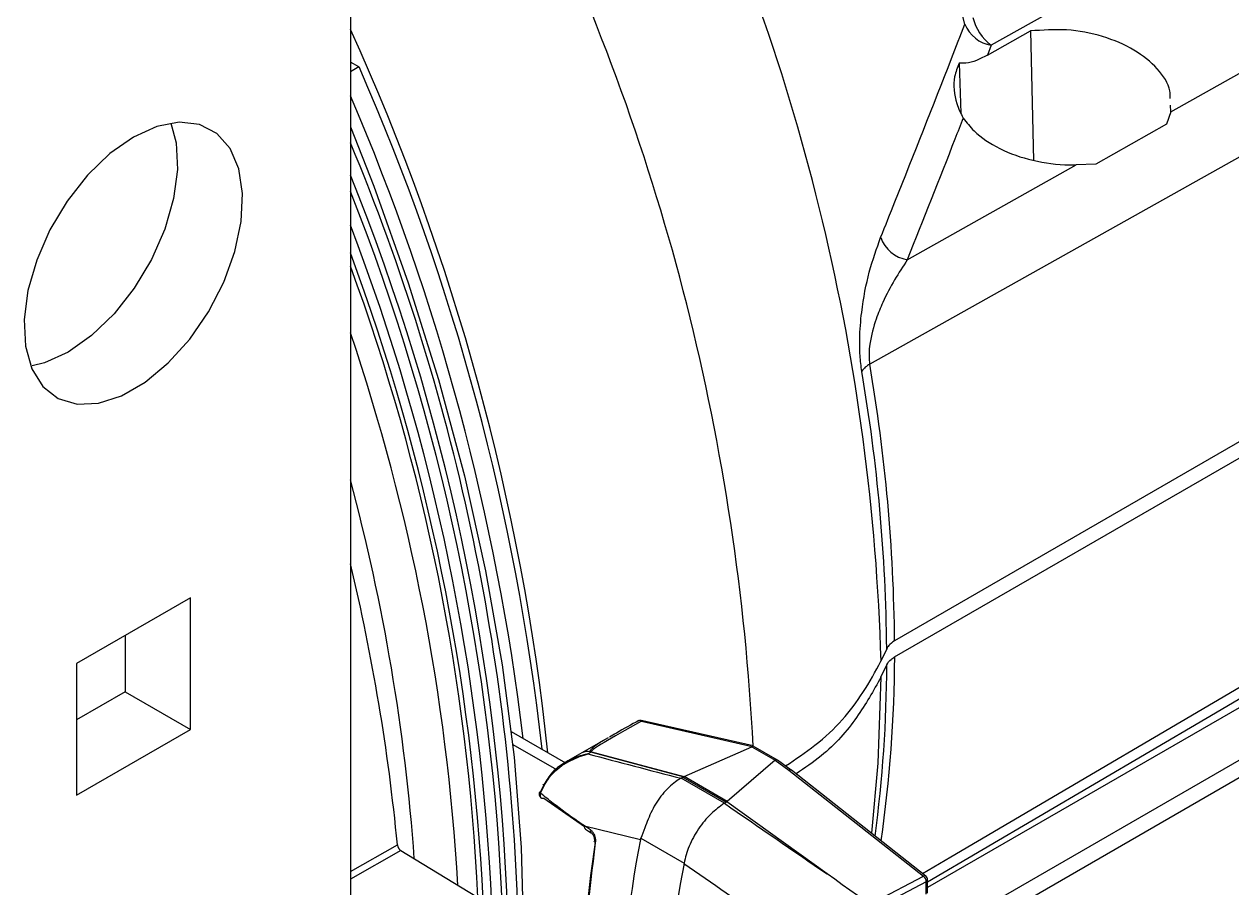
# Model space of a CAD drawing. Extents: x 7 to 113, y 1 to 87.
# Drawn here: x 20.029 to 22.488, y 6.867 to 8.626 of the extents above; entities that cross this region are included whole.
import ezdxf

# ---------------------------------------------------------------- set-up
doc = ezdxf.new("R2010")
doc.units = 0
doc.header["$MEASUREMENT"] = 0
doc.layers.add('OBJECT', color=7, linetype='CONTINUOUS')

msp = doc.modelspace()

# ---------------------------------------------------------------- linework, layer by layer
at = {"layer": 'OBJECT'}
for p, q in [((20.6934, 12.8278), (20.6934, 5.9602)), ((25.1136, 9.2823), (21.8016, 7.3704)), ((21.8016, 7.3377), (25.1136, 9.2497)), ((21.9906, 8.5627), (22.0782, 8.6121)), ((22.0782, 8.6121), (22.0841, 8.3486)), ((21.9984, 8.5829), (21.9906, 8.5627)), ((20.7109, 8.5388), (20.6934, 8.5489)), ((20.7109, 8.5388), (20.6934, 8.5287)), ((21.9329, 8.5466), (21.9367, 8.4447)), ((22.3639, 8.4473), (22.3633, 8.461)), ((22.3639, 8.4473), (22.3554, 8.4223)), ((24.569, 8.4264), (21.8688, 6.8677)), ((22.3554, 8.4223), (22.2112, 8.3408)), ((21.8274, 8.1463), (22.1713, 8.3393)), ((22.2112, 8.3408), (22.1713, 8.3393)), ((21.9519, 6.8094), (24.5619, 8.3161)), ((21.9878, 6.7947), (24.5378, 8.2668)), ((20.3675, 7.4578), (20.1355, 7.3239)), ((20.3675, 7.19), (20.3675, 7.4578)), ((20.2345, 7.3811), (20.2345, 7.2667)), ((21.7856, 7.3543), (21.7738, 7.329)), ((20.1355, 7.3239), (20.1355, 7.0561)), ((21.7738, 7.2963), (21.7856, 7.3217)), ((20.2345, 7.2667), (20.1355, 7.2096)), ((20.2345, 7.2667), (20.3675, 7.19)), ((21.2798, 7.2073), (21.2831, 7.2085)), ((21.5132, 7.1562), (21.2826, 7.2087)), ((21.2861, 7.2064), (21.5113, 7.1552)), ((20.1355, 7.0561), (20.3675, 7.19)), ((21.0209, 7.1856), (21.1314, 7.1219)), ((21.024, 7.1594), (21.1128, 7.1081)), ((21.2181, 7.1729), (21.1647, 7.1421)), ((21.1647, 7.1421), (21.1316, 7.123)), ((21.1772, 7.14), (21.1832, 7.1435)), ((21.3709, 7.0932), (21.1832, 7.1435)), ((21.1843, 7.1441), (21.3721, 7.0938)), ((21.3727, 7.0941), (21.5105, 7.1546)), ((21.5105, 7.1546), (21.5583, 7.127)), ((21.563, 7.1275), (21.5133, 7.1561)), ((21.5583, 7.127), (21.4608, 7.0432)), ((21.5585, 7.1271), (21.5864, 7.107)), ((21.5912, 7.1072), (21.5632, 7.1273)), ((21.5864, 7.107), (21.8601, 6.8914)), ((21.865, 6.8914), (21.5913, 7.1071)), ((21.3667, 7.0908), (21.3704, 7.0929)), ((21.4551, 7.0397), (21.3667, 7.0908)), ((21.3704, 7.0929), (21.4588, 7.0418)), ((21.3721, 7.0938), (21.3709, 7.0932)), ((21.4608, 7.0432), (21.3727, 7.0941)), ((21.0874, 7.0772), (21.0806, 7.0626)), ((21.0808, 7.06), (21.088, 7.076)), ((21.0873, 7.0501), (21.1699, 6.9919)), ((21.4588, 7.0418), (21.4551, 7.0397)), ((21.664, 6.8957), (21.4599, 7.0424)), ((21.1699, 6.9934), (21.2838, 6.9659)), ((21.182, 6.9857), (21.1699, 6.9934)), ((21.2838, 6.9659), (21.2846, 6.9682)), ((21.2846, 6.9682), (21.3727, 6.9174)), ((20.6934, 6.9003), (20.7891, 6.9549)), ((20.796, 6.9437), (20.6934, 6.8852)), ((20.796, 6.9437), (21.0171, 6.8093)), ((21.3727, 6.9174), (21.3726, 6.9172)), ((21.7648, 6.8412), (21.8601, 6.8914)), ((21.866, 6.8795), (21.7797, 6.8341)), ((21.866, 6.8547), (21.866, 6.8795)), ((21.8688, 6.8562), (21.8688, 6.8836))]:
    msp.add_line(p, q, dxfattribs=at)
at = {"layer": 'OBJECT', "flags": 128}
for points in [[(24.9151, 10.2147), (23.9989, 9.7021), (23.0827, 9.1894), (21.9984, 8.5829)], [(25.112, 9.8174), (24.9348, 9.7181), (24.226, 9.3208), (21.7508, 7.9336)], [(22.3639, 8.4473), (22.6809, 8.6251), (23.596, 9.1386), (24.6621, 9.7369)], [(21.8586, 6.8965), (21.9163, 6.9304), (22.6252, 7.3474), (25.112, 8.8107)], [(21.8688, 6.8796), (22.435, 7.2124), (25.0886, 8.7727)], [(20.2515, 8.396), (20.2036, 8.3624), (20.158, 8.3183), (20.1167, 8.2658), (20.0817, 8.2073), (20.0547, 8.1457), (20.0369, 8.0837), (20.0291, 8.0244), (20.0317, 7.9703), (20.0446, 7.9242), (20.0671, 7.8881), (20.0983, 7.8637), (20.1367, 7.8521), (20.1804, 7.854), (20.2274, 7.8692), (20.2756, 7.897), (20.3226, 7.9361), (20.3663, 7.9847), (20.4047, 8.0405), (20.4359, 8.1009), (20.4584, 8.1631), (20.4713, 8.2241), (20.4739, 8.2812), (20.4661, 8.3315), (20.4483, 8.3729), (20.4213, 8.4033), (20.3863, 8.4214), (20.345, 8.4263), (20.2994, 8.4177), (20.2515, 8.396)], [(20.3278, 8.4245), (20.3384, 8.3841), (20.341, 8.33), (20.3332, 8.2707), (20.3153, 8.2087), (20.2883, 8.1471), (20.2534, 8.0886), (20.2121, 8.0361), (20.1664, 7.992), (20.1186, 7.9584)], [(20.6934, 8.4166), (20.7409, 8.2959), (20.8113, 8.099), (20.8728, 7.9023), (20.9254, 7.7066), (20.9686, 7.5127), (21.0025, 7.3215), (21.0267, 7.1336), (21.0413, 6.9498), (21.0462, 6.771), (21.0413, 6.5977), (21.0374, 6.5395)], [(20.1186, 7.9584), (20.0707, 7.9367), (20.0456, 7.9304)], [(21.7738, 7.2963), (21.7676, 7.1215), (21.7542, 6.9788)], [(21.0808, 7.06), (21.0798, 7.0607), (21.0791, 7.0613), (21.0786, 7.0618), (21.0784, 7.0622), (21.0784, 7.0623)], [(21.088, 7.076), (21.0871, 7.0766), (21.0863, 7.0771), (21.0859, 7.0774), (21.0856, 7.0777), (21.0857, 7.0778), (21.086, 7.0777), (21.0866, 7.0775), (21.0874, 7.0772)], [(21.1718, 6.987), (21.1803, 6.9816), (21.1839, 6.9792)], [(21.1927, 6.959), (21.1916, 6.9597), (21.1908, 6.9605), (21.1903, 6.9613), (21.1901, 6.9622), (21.1901, 6.9626)]]:
    msp.add_lwpolyline(points, dxfattribs=at)
at = {"layer": 'OBJECT'}
for centre, radius, start, end in [((17.8807, 7.6271), 4.185, 13.8093, 23.4219), ((17.4028, 7.2046), 4.3728, 1.6299, 25.364), ((16.9032, 6.923), 4.6161, 2.8941, 25.512), ((22.0568, 8.662), 0.0983, 193.0569, 233.543), ((16.3401, 6.6354), 4.7824, 6.0874, 24.4562), ((22.0102, 8.6525), 0.0706, 202.0797, 260.414), ((16.3577, 6.6266), 4.7547, 6.3141, 23.714), ((16.3177, 6.6026), 4.7616, 6.8641, 23.2249), ((16.5865, 6.6695), 4.4506, 1.4864, 22.6645), ((16.5658, 6.6531), 4.451, 2.0368, 21.9729), ((16.5596, 6.6462), 4.4469, 2.2119, 21.6265), ((16.5738, 6.6379), 4.4117, 2.5098, 20.9655), ((21.8392, 8.2155), 0.0702, 199.8789, 260.2922), ((16.5654, 6.6272), 4.4035, 2.7938, 20.3724), ((16.6565, 6.6493), 4.3011, 2.651, 20.1856), ((16.642, 6.6255), 4.2774, 3.3185, 18.7062), ((21.7707, 7.8953), 0.0431, 117.3429, 146.5423), ((18.2664, 7.3217), 3.5193, 0.5305, 9.7724), ((18.2915, 7.3378), 3.5102, 0.5313, 9.7723), ((16.7158, 6.6305), 4.1184, 4.1268, 15.0258), ((16.6358, 6.5545), 4.1726, 5.5065, 13.4804), ((19.1522, 7.3446), 2.6495, 351.7223, 359.8511), ((19.113, 7.3292), 2.6726, 352.338, 359.8391), ((21.176, 7.1212), 0.0238, 76.5072, 118.3677), ((21.1878, 7.1129), 0.032, 97.2067, 101.1818), ((21.1946, 7.1238), 0.0228, 116.77, 119.9855), ((21.0877, 7.0585), 0.01, 157.3799, 231.6821), ((21.0797, 7.0607), 0.0021, 65.07, 127.3901), ((21.0872, 7.0558), 0.00768, 146.7818, 221.9072), ((21.0848, 7.0554), 0.00581, 234.617, 295.1504), ((21.1755, 6.9916), 0.00589, 161.6444, 230.9674), ((21.1876, 6.9838), 0.00586, 161.5375, 231.9943), ((23.7929, 6.487), 2.5544, 169.1946, 178.2621), ((23.9368, 6.4283), 2.6103, 169.2043, 176.7876), ((21.8626, 6.8876), 0.00458, 57.7681, 123.2616), ((21.8511, 6.8795), 0.0149, 359.9846, 52.9423), ((21.8588, 6.8836), 0.01, 0, 51.7639), ((21.8639, 6.884), 0.00492, 294.4, 354.9528)]:
    msp.add_arc(centre, radius, start, end, dxfattribs=at)
for centre, major_axis, ratio, start_param, end_param in [((21.5925, 7.3497), (0.4087, 0.2053), 0.030857, 2.402916, 3.123581), ((21.5969, 7.3223), (0.4156, 0.1775), 0.058119, 2.691171, 3.162847), ((22.5769, 8.0032), (5.759, -1.2811), 0.198331, 4.511214, 4.544905), ((21.5969, 7.3223), (0.4156, 0.1775), 0.058119, 3.162847, 3.215511), ((21.5925, 7.3497), (0.4087, 0.2053), 0.030857, 3.123581, 3.176244), ((21.4839, 7.1616), (0.0277, -0.0059), 0.181801, 6.036304, 6.176905), ((21.6158, 7.0854), (0.0576, -0.0414), 0.099986, 3.091167, 3.117347), ((21.5577, 7.119), (0.00543, 0.00841), 0.541118, 6.256151, 7.043177), ((21.5852, 7.0992), (0.00602, 0.00799), 0.518549, 6.271793, 7.081603), ((21.05, 7.1756), (0.3275, -0.0723), 0.201878, 6.0617, 6.065905), ((21.0537, 7.1777), (0.3275, -0.0723), 0.201878, 6.065905, 6.072415), ((21.0535, 7.1778), (0.3325, -0.0712), 0.181801, 6.029786, 6.036304), ((22.1462, 6.5428), (0.6943, -0.494), 0.104684, 3.093765, 3.097106), ((20.0769, 9.9276), (13.5348, -9.6488), 0.094709, 4.881554, 4.897066), ((22.1498, 6.5449), (0.6943, -0.494), 0.104684, 3.080674, 3.093765), ((22.1503, 6.5446), (0.691, -0.4971), 0.099986, 3.117347, 3.130436), ((22.5956, 7.5513), (0.9767, 2.0021), 0.525016, 2.109283, 2.305521)]:
    msp.add_ellipse(centre, major_axis=major_axis, ratio=ratio, start_param=start_param, end_param=end_param, dxfattribs=at)
for points, knots in [([(21.7731, 8.1916), (21.7829, 8.2159), (21.8315, 8.3374), (21.8888, 8.4822), (21.9356, 8.6027), (21.9447, 8.626)], [0, 0, 0, 0, 0.167872, 0.839364, 1, 1, 1, 1]), ([(22.3626, 8.4748), (22.3627, 8.4799), (22.3629, 8.5005), (22.3388, 8.5361), (22.2917, 8.5751), (22.2264, 8.6029), (22.1518, 8.6175), (22.1027, 8.6139), (22.0782, 8.6121)], [0, 0, 0, 0, 0.062375, 0.249368, 0.436897, 0.624938, 0.813071, 1, 1, 1, 1]), ([(21.9906, 8.5627), (21.9755, 8.5553), (21.9553, 8.5452), (21.9374, 8.5463), (21.9329, 8.5466)], [0, 0, 0, 0, 0.74649, 1, 1, 1, 1]), ([(21.9329, 8.5466), (21.9293, 8.5379), (21.9199, 8.5152), (21.9234, 8.4694), (21.9362, 8.4443), (21.9411, 8.4348)], [0, 0, 0, 0, 0.281228, 0.727865, 1, 1, 1, 1]), ([(21.9411, 8.4348), (21.9355, 8.4206), (21.898, 8.3243), (21.8598, 8.2282), (21.8274, 8.1463)], [0, 0, 0, 0, 0.147984, 1, 1, 1, 1]), ([(21.9411, 8.4348), (21.948, 8.4258), (21.9662, 8.4024), (22.0138, 8.3707), (22.0818, 8.3463), (22.1372, 8.3391), (22.1667, 8.3392), (22.1713, 8.3393)], [0, 0, 0, 0, 0.162696, 0.424831, 0.687546, 0.950209, 1, 1, 1, 1]), ([(21.7347, 7.9191), (21.7333, 7.9296), (21.7305, 7.9505), (21.7301, 7.9928), (21.735, 8.0536), (21.7494, 8.1259), (21.7651, 8.1692), (21.7731, 8.1916)], [0, 0, 0, 0, 0.101178, 0.201859, 0.374018, 0.675191, 1, 1, 1, 1]), ([(21.8274, 8.1463), (21.8099, 8.1194), (21.7869, 8.084), (21.7624, 8.0231), (21.7521, 7.987), (21.7491, 7.9556), (21.7496, 7.9416), (21.7506, 7.9351), (21.7508, 7.9336)], [0, 0, 0, 0, 0.49037, 0.647323, 0.850236, 0.921686, 0.982752, 1, 1, 1, 1]), ([(21.8016, 7.3704), (21.7971, 7.3673), (21.7901, 7.3624), (21.7867, 7.3564), (21.7856, 7.3543)], [0, 0, 0, 0, 0.643567, 1, 1, 1, 1]), ([(21.5795, 7.1156), (21.6001, 7.1293), (21.6667, 7.1737), (21.73, 7.2476), (21.7623, 7.3076), (21.7738, 7.329)], [0, 0, 0, 0, 0.224074, 0.723108, 1, 1, 1, 1]), ([(21.7856, 7.3217), (21.788, 7.3255), (21.7917, 7.3314), (21.799, 7.3361), (21.8016, 7.3377)], [0, 0, 0, 0, 0.643557, 1, 1, 1, 1]), ([(21.7738, 7.2963), (21.7584, 7.2688), (21.7273, 7.2131), (21.6693, 7.1459), (21.6186, 7.1114), (21.601, 7.0995)], [0, 0, 0, 0, 0.390111, 0.789405, 1, 1, 1, 1]), ([(21.2809, 7.2079), (21.2654, 7.1996), (21.2449, 7.1885), (21.2254, 7.177), (21.2207, 7.1741)], [0, 0, 0, 0, 0.755395, 1, 1, 1, 1]), ([(21.2831, 7.2085), (21.2841, 7.2081), (21.285, 7.2076), (21.2861, 7.2064), (21.2861, 7.2064)], [0, 0, 0, 0, 0.980022, 1, 1, 1, 1]), ([(21.5133, 7.156), (21.5133, 7.1561), (21.5132, 7.1563), (21.5123, 7.1561), (21.5116, 7.1554), (21.5113, 7.1552)], [0, 0, 0, 0, 0.116856, 0.672284, 1, 1, 1, 1]), ([(21.1772, 7.14), (21.177, 7.14), (21.1757, 7.1397), (21.1716, 7.1388), (21.1577, 7.1352), (21.1331, 7.1254), (21.1047, 7.106), (21.0926, 7.0859), (21.0874, 7.0772)], [0, 0, 0, 0, 0.003659, 0.034965, 0.112488, 0.381452, 0.732443, 1, 1, 1, 1]), ([(21.088, 7.076), (21.093, 7.0838), (21.1056, 7.1038), (21.1362, 7.1253), (21.1624, 7.136), (21.1759, 7.1397), (21.177, 7.14), (21.1772, 7.14)], [0, 0, 0, 0, 0.2447445, 0.6267298, 0.9679279, 0.9961438, 1, 1, 1, 1]), ([(21.3663, 7.0905), (21.3627, 7.0883), (21.3494, 7.0801), (21.328, 7.0589), (21.3064, 7.0258), (21.2941, 6.9927), (21.2873, 6.9751), (21.2846, 6.9682)], [0, 0, 0, 0, 0.097508, 0.351332, 0.599305, 0.843154, 1, 1, 1, 1]), ([(21.1699, 6.9934), (21.1655, 6.9964), (21.1434, 7.0114), (21.1131, 7.0334), (21.0892, 7.0531), (21.0808, 7.06)], [0, 0, 0, 0, 0.1396842, 0.6986638, 1, 1, 1, 1]), ([(21.4548, 7.0396), (21.4455, 7.0328), (21.4268, 7.0194), (21.4015, 6.9879), (21.3816, 6.9528), (21.3756, 6.929), (21.3727, 6.9174)], [0, 0, 0, 0, 0.253584, 0.507164, 0.760847, 1, 1, 1, 1]), ([(21.1927, 6.959), (21.1929, 6.9612), (21.1932, 6.9655), (21.1916, 6.9725), (21.1887, 6.9789), (21.1853, 6.9833), (21.1829, 6.985), (21.182, 6.9857)], [0, 0, 0, 0, 0.21906, 0.43802, 0.659216, 0.880003, 1, 1, 1, 1]), ([(21.184, 6.9792), (21.1843, 6.979), (21.185, 6.9785), (21.1867, 6.9765), (21.1884, 6.9735), (21.1898, 6.9697), (21.1903, 6.9659), (21.1903, 6.9634), (21.1901, 6.9626), (21.1901, 6.9626)], [0, 0, 0, 0, 0.118176, 0.279891, 0.450068, 0.636772, 0.831723, 0.99664, 1, 1, 1, 1]), ([(20.7891, 6.9549), (20.7893, 6.9539), (20.7895, 6.9524), (20.7904, 6.9503), (20.7911, 6.9488), (20.792, 6.9474), (20.793, 6.9462), (20.7943, 6.9448), (20.7954, 6.9441), (20.796, 6.9437)], [0, 0, 0, 0, 0.235209, 0.351551, 0.467887, 0.584217, 0.700551, 0.816896, 1, 1, 1, 1]), ([(21.1611, 6.5821), (21.1612, 6.5876), (21.1615, 6.6151), (21.1651, 6.7368), (21.1804, 6.8596), (21.1927, 6.959)], [0, 0, 0, 0, 0.045653, 0.228294, 1, 1, 1, 1]), ([(21.3726, 6.9172), (21.43, 6.8772), (21.5287, 6.8084), (21.6275, 6.7398), (21.6689, 6.711)], [0, 0, 0, 0, 0.58145, 1, 1, 1, 1]), ([(22.1699, 6.5398), (22.1658, 6.5427), (22.1454, 6.557), (22.0594, 6.6169), (21.8941, 6.7322), (21.7466, 6.837), (21.664, 6.8957)], [0, 0, 0, 0, 0.024148, 0.120739, 0.507103, 1, 1, 1, 1])]:
    msp.add_open_spline(points, degree=3, knots=knots, dxfattribs=at)

doc.saveas('drawing.dxf')
